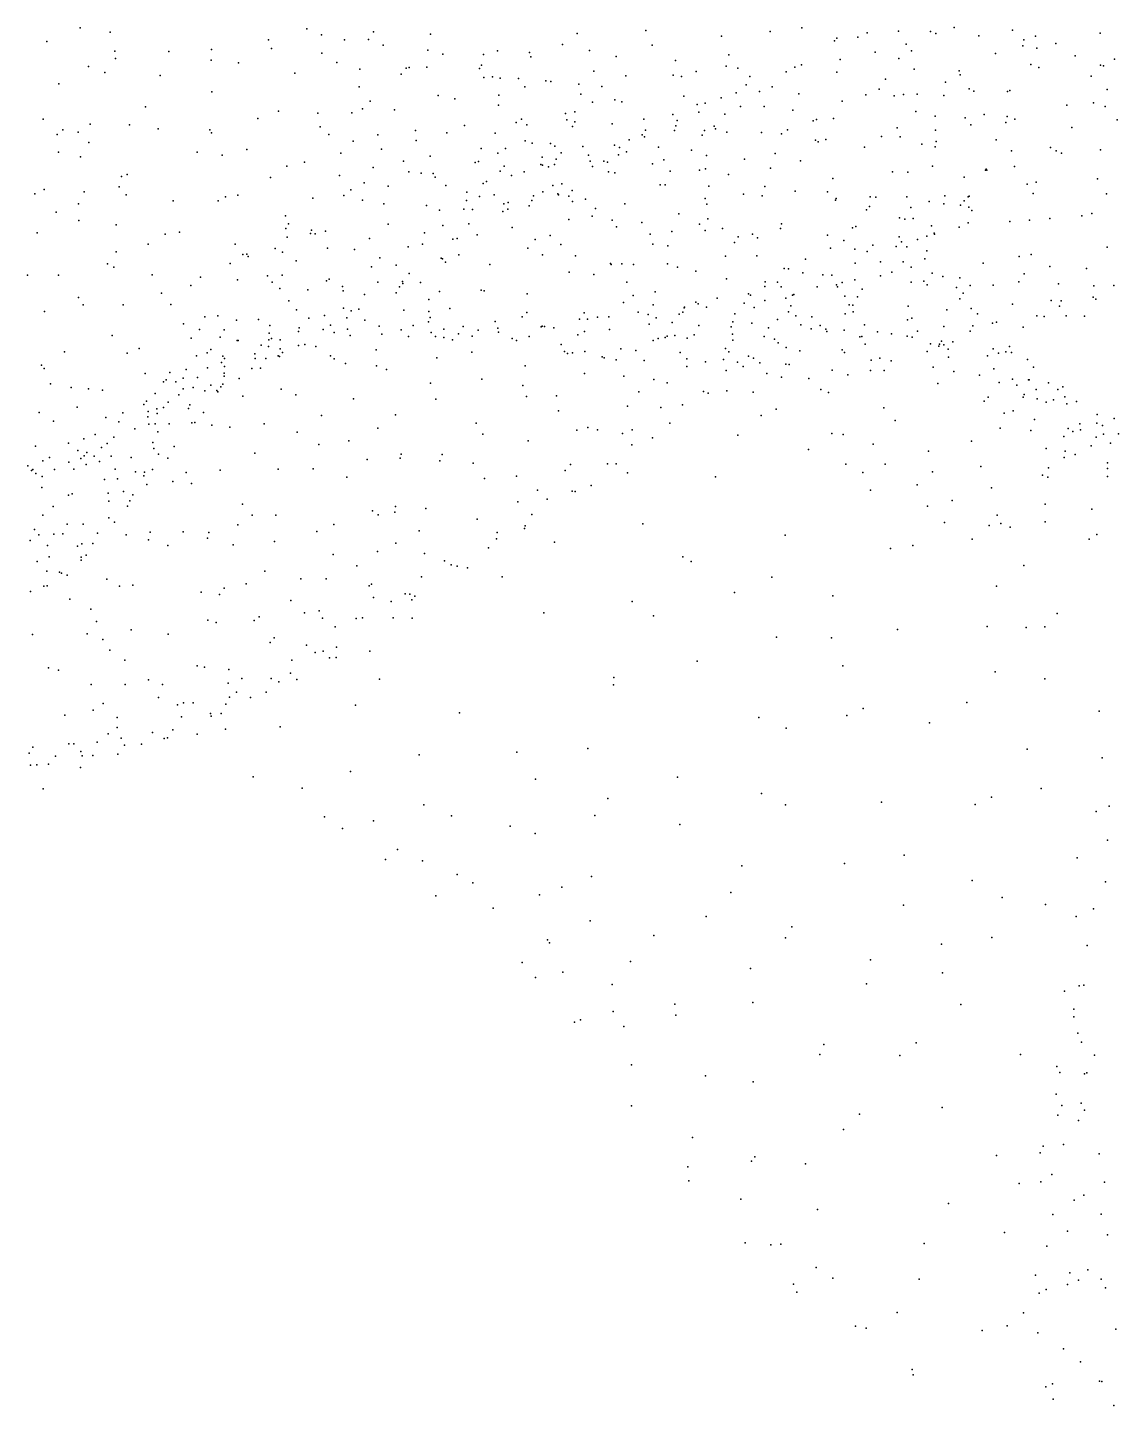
# Model space of a CAD drawing. Header units: metres. Extents: x -24.3 to 24.3, y -27.7 to 27.7.
# Drawn here: x 7.67 to 13.12, y -20.72 to -13.84 of the extents above; entities that cross this region are included whole.
import ezdxf

# ---------------------------------------------------------------- set-up
doc = ezdxf.new("R2010")
doc.units = ezdxf.units.M

msp = doc.modelspace()

# ---------------------------------------------------------------- linework, layer by layer
for p in [(7.9285, -13.8364, -0.6627), (9.0608, -13.8419, -7.0043), (11.5359, -13.8367, 3.6273), (12.2978, -13.8358, -13.3666), (7.7621, -13.9049, -0.8065), (8.0778, -13.8591, -2.1074), (8.8698, -13.8979, 16.1644), (9.1349, -13.8728, -7.3574), (9.2503, -13.8971, -5.8301), (9.3697, -13.8963, -7.9992), (9.3953, -13.8568, 15.9103), (9.6795, -13.8688, -8.674), (10.4126, -13.8659, -18.6238), (10.7558, -13.8497, -1.1491), (11.134, -13.8783, 14.1069), (11.3767, -13.856, 13.6573), (11.6997, -13.9019, -14.4716), (11.7115, -13.8887, -18.7876), (11.8156, -13.884, 12.8742), (11.8615, -13.8622, 3.8954), (12.0192, -13.8546, 12.6587), (12.1795, -13.8549, 12.3455), (12.2049, -13.8659, -12.9936), (12.4208, -13.8767, 12.1559), (12.5883, -13.8484, -0.8746), (12.6463, -13.8979, 11.9361), (12.704, -13.8781, 5.9088), (13.0278, -13.8637, 11.725), (8.1012, -13.954, -3.2903), (8.3712, -13.9562, 16.4041), (8.5852, -13.9454, 0.4921), (8.8854, -13.94, -0.9765), (9.1364, -13.9637, -6.4303), (9.4426, -13.9237, 1.6851), (9.6666, -13.9483, -4.637), (9.7417, -13.9685, 15.6155), (9.9438, -13.9704, -16.2751), (10.0142, -13.9519, -17.9469), (10.1747, -13.9601, 15.238), (10.1806, -13.9826, -18.2701), (10.3399, -13.9206, -15.2532), (10.4747, -13.9511, 14.9613), (10.6073, -13.9802, 14.7666), (10.7871, -13.9242, 3.0253), (11.1709, -13.9729, 13.8069), (11.9018, -13.9583, 12.3247), (12.0568, -13.9195, -1.3397), (12.0835, -13.9522, 4.1443), (12.504, -13.9652, 4.8321), (12.6397, -13.9279, 5.3233), (12.7097, -13.9383, 6.1414), (12.8051, -13.9158, 11.7751), (12.9022, -13.9773, -18.4422), (7.9706, -14.0298, 16.578), (8.1051, -13.9899, -0.2247), (8.5839, -13.9981, -1.0743), (8.7205, -14.0117, 0.7949), (9.211, -14.0099, 1.3703), (9.3269, -14.0435, -0.6863), (9.5575, -14.0383, 15.7218), (9.5724, -14.0349, 1.8592), (9.6615, -14.033, -0.746), (9.9247, -14.0409, -8.8033), (9.9343, -14.023, -17.2263), (10.904, -14.0006, 14.252), (11.1567, -14.0291, 3.296), (11.2153, -14.0384, 13.5537), (11.5003, -14.0338, -11.4846), (11.5344, -14.0226, 12.6936), (11.7268, -13.9958, 12.4602), (12.0211, -13.9897, 12.0801), (12.0977, -14.0442, -12.7544), (12.6797, -14.0205, 5.6742), (12.7202, -14.0355, 6.3932), (13.0283, -14.0236, 2.7733), (13.043, -14.0276, 6.9091), (13.0981, -13.9942, -0.7278), (7.8209, -14.1175, -0.457), (8.0516, -14.0599, -1.7924), (8.3286, -14.0749, -3.6324), (9.0012, -14.0641, 16.0191), (9.5323, -14.0687, -5.604), (9.9456, -14.085, -4.5517), (9.9899, -14.0813, -0.7508), (10.0274, -14.0896, -17.5765), (10.1186, -14.0908, -4.9488), (10.2562, -14.1016, -4.6239), (10.2806, -14.1055, 2.5004), (10.4209, -14.1196, 14.83), (10.4963, -14.0536, 2.7222), (10.656, -14.0763, 2.8839), (10.8925, -14.0742, -10.3651), (10.9345, -14.0811, -18.677), (11.0082, -14.0559, -10.6501), (11.2762, -14.0808, 13.3219), (11.4579, -14.0572, 3.5268), (11.7108, -14.0589, 12.1652), (11.9532, -14.0932, 11.8764), (12.2533, -14.1086, -18.5698), (12.3215, -14.0529, 11.8257), (12.3279, -14.0724, 4.4774), (12.9815, -14.0787, 3.072), (8.5861, -14.1567, 16.1787), (9.3228, -14.132, -6.1566), (9.7182, -14.1749, -4.2828), (10.0211, -14.1744, -16.8363), (10.1505, -14.1316, -9.0138), (10.4316, -14.1696, -4.9539), (10.5355, -14.1302, 14.6063), (10.9464, -14.1784, -14.856), (11.1328, -14.1864, -1.2381), (11.2069, -14.1619, 12.6159), (11.2581, -14.1222, -18.6935), (11.3233, -14.1561, 12.3765), (11.3881, -14.1315, -11.1822), (11.5215, -14.1678, 11.9612), (11.8557, -14.172, -12.0663), (11.9215, -14.1434, 3.9914), (11.9975, -14.1769, 11.674), (12.0446, -14.1712, -12.458), (12.1129, -14.1681, 4.2388), (12.2456, -14.1751, -13.3477), (12.3727, -14.1419, 11.6088), (12.3959, -14.153, -1.438), (12.5635, -14.156, 11.4708), (12.5753, -14.151, -18.474), (13.0626, -14.1452, 3.8091), (8.2544, -14.2315, 16.3056), (8.9193, -14.2539, 15.945), (9.3393, -14.2417, -7.2025), (9.378, -14.2037, -7.5474), (9.4998, -14.2471, 1.7866), (9.8013, -14.192, 15.4306), (10.0202, -14.2233, -5.3619), (10.4017, -14.2563, 2.6015), (10.4897, -14.2095, -18.329), (10.601, -14.197, 14.3783), (10.6367, -14.2072, -4.5936), (11.0132, -14.221, 13.535), (11.0523, -14.2146, 13.1008), (11.2295, -14.2312, -14.7209), (11.3475, -14.2307, 3.422), (11.49, -14.2494, 11.6451), (11.7381, -14.2031, 11.7004), (12.106, -14.255, 11.4066), (12.8603, -14.2244, 11.2844), (12.9942, -14.2124, 7.0536), (13.0524, -14.2304, -1.0818), (7.744, -14.2941, -0.3407), (7.9788, -14.3195, -3.0633), (8.1742, -14.3228, 0.2908), (8.8172, -14.291, 1.0101), (9.1162, -14.2635, 1.3356), (9.2867, -14.2627, -6.6521), (9.8498, -14.3262, -0.4731), (10.1076, -14.3111, 14.9926), (10.1336, -14.2944, -17.2891), (10.1603, -14.3225, -16.0348), (10.3543, -14.2654, -5.2904), (10.3611, -14.2973, -18.0226), (10.4011, -14.3066, -9.1061), (10.5879, -14.3164, 14.1801), (10.7462, -14.2942, 13.9197), (10.8909, -14.271, -4.7522), (10.9061, -14.3264, 11.9238), (10.9124, -14.3006, 3.0561), (11.0207, -14.2584, 12.2115), (11.1504, -14.2686, 12.0197), (11.5916, -14.3028, 11.4425), (11.6089, -14.2949, 3.6773), (11.6935, -14.291, -11.6146), (12.2025, -14.2793, -13.6603), (12.3524, -14.2872, 4.682), (12.3812, -14.3222, 11.2699), (12.4469, -14.2706, 4.8879), (12.5551, -14.31, 5.7541), (12.5628, -14.2805, 5.4879), (12.6003, -14.2943, 6.1588), (13.1122, -14.2971, 11.1063), (7.8131, -14.3712, -2.236), (7.8416, -14.3472, -2.6423), (7.9178, -14.3582, -1.6257), (8.3178, -14.3417, 0.4907), (8.5766, -14.3467, 0.7756), (8.5853, -14.3618, 16.0527), (9.1273, -14.3328, 15.7875), (9.1718, -14.3697, -3.9944), (9.4161, -14.3715, 15.5888), (9.6049, -14.3506, -7.7328), (9.7609, -14.3618, -5.8319), (10.002, -14.364, -8.3629), (10.3889, -14.3308, -0.7119), (10.7368, -14.3718, 11.7705), (10.7492, -14.3819, 13.1188), (10.7538, -14.3486, 12.8544), (10.9, -14.35, -9.9259), (11.0372, -14.374, 11.4439), (11.0499, -14.3502, -10.2114), (11.0972, -14.3295, 11.6616), (11.1043, -14.3417, -4.489), (11.161, -14.3592, -4.9301), (11.334, -14.36, -10.7718), (11.4345, -14.3668, 11.2995), (11.4643, -14.3466, -1.4538), (11.655, -14.3954, 11.219), (11.9334, -14.3811, 11.2184), (12.0123, -14.3377, -14.2592), (12.0265, -14.3824, 4.1988), (12.2038, -14.348, -1.6714), (12.8852, -14.3349, -18.2845), (7.8198, -14.4588, 16.3637), (7.9712, -14.41, -1.2546), (8.5137, -14.4594, -0.5131), (8.7613, -14.4461, 15.9089), (9.2319, -14.4633, 1.5328), (9.2927, -14.403, -0.3049), (9.4352, -14.4438, 1.7173), (9.6086, -14.4011, -6.1188), (9.9327, -14.4404, 2.1673), (10.0155, -14.4643, 11.6148), (10.0542, -14.4411, 11.9407), (10.1529, -14.4029, -16.6746), (10.1879, -14.4131, 14.6841), (10.2798, -14.4157, 12.0772), (10.3009, -14.4284, -17.6094), (10.3321, -14.4623, 12.3125), (10.4411, -14.4301, 11.6063), (10.5986, -14.424, 12.4417), (10.6245, -14.4351, -5.441), (10.6598, -14.4563, -4.0094), (10.6732, -14.3968, -0.8507), (10.8186, -14.4333, 11.4333), (10.985, -14.4485, -1.052), (11.6035, -14.3995, -11.2442), (11.6172, -14.4071, -18.512), (11.849, -14.4334, 4.001), (12.1349, -14.4188, -13.9896), (12.2028, -14.4318, 4.5072), (12.2069, -14.4062, -18.4323), (12.5069, -14.397, 5.2643), (12.5837, -14.4522, 6.6224), (12.7794, -14.4354, -1.4925), (12.8073, -14.4523, 10.9659), (12.8339, -14.4634, 7.1055), (13.0283, -14.4475, 10.9123), (7.93, -14.4824, 0.1403), (8.6375, -14.4743, -3.7315), (8.9621, -14.5285, 15.7527), (9.0504, -14.508, 1.373), (9.544, -14.5029, -6.4891), (9.6783, -14.4779, 11.6916), (9.9023, -14.5112, 11.4309), (9.9201, -14.5052, 14.9767), (10.0481, -14.5282, -3.9234), (10.2309, -14.5197, -0.5036), (10.2385, -14.4834, 2.4461), (10.2389, -14.523, -16.3642), (10.27, -14.5322, 11.1915), (10.2998, -14.521, 14.2673), (10.3075, -14.4932, -8.6249), (10.4693, -14.473, 11.3832), (10.477, -14.5031, 13.9789), (10.4901, -14.53, 13.6959), (10.5452, -14.5036, -15.3485), (10.5648, -14.508, 2.7436), (10.6192, -14.4723, 13.35), (10.7892, -14.5163, -15.1023), (10.8464, -14.4974, -9.5755), (11.0595, -14.4757, -4.0505), (11.2489, -14.4933, 3.3633), (11.403, -14.4661, -4.4184), (11.5291, -14.5014, -4.8137), (12.1893, -14.5284, -13.2065), (12.5991, -14.5312, 6.8449), (8.1348, -14.5807, 16.146), (8.1625, -14.5696, 0.4553), (8.8801, -14.5858, 1.2368), (9.2253, -14.575, 11.458), (9.3932, -14.5349, 11.6153), (9.5704, -14.5577, 11.8633), (9.6323, -14.5634, -6.9133), (9.6929, -14.5656, 1.9584), (9.7029, -14.583, 11.2135), (10.0283, -14.5535, 12.3117), (10.0845, -14.576, 14.5551), (10.1481, -14.5568, -5.8228), (10.569, -14.5575, 11.0338), (10.6006, -14.5628, -17.9277), (10.8774, -14.5539, -18.2253), (11.0249, -14.5486, -5.4681), (11.0543, -14.5426, 3.193), (11.1691, -14.5699, 11.0006), (11.3792, -14.5393, -5.2774), (11.6909, -14.5896, 10.9308), (11.6912, -14.5908, -14.5106), (11.9885, -14.5569, 10.9556), (12.0661, -14.5581, -12.5018), (12.3479, -14.5844, 4.8985), (12.4531, -14.5486, 10.9175), (12.4575, -14.5436, 6.0352), (12.4606, -14.5479, 6.2825), (13.0136, -14.5918, 7.3821), (7.7012, -14.6672, 16.2542), (7.7484, -14.6456, -1.5834), (7.9476, -14.6574, -0.9017), (8.1224, -14.6326, -0.6364), (9.2819, -14.6469, -3.8191), (9.348, -14.6121, 11.2377), (9.4684, -14.6283, 15.3328), (9.7566, -14.6255, -7.2896), (9.8615, -14.6583, -0.2592), (9.9422, -14.6149, -6.0739), (9.9588, -14.6054, 11.0313), (10.2415, -14.6571, 13.1062), (10.2911, -14.6247, -8.3257), (10.3157, -14.6677, -16.7104), (10.336, -14.6165, -17.0389), (10.3882, -14.6511, 2.5949), (10.8269, -14.6223, -9.223), (10.8521, -14.622, -3.8201), (11.0706, -14.6283, -14.9359), (11.2447, -14.669, -3.8526), (11.3516, -14.6307, 10.897), (11.5032, -14.6531, 3.6766), (11.6645, -14.6571, -4.2976), (12.6626, -14.6179, 10.7549), (12.6914, -14.6659, 7.147), (12.7065, -14.6092, -18.2105), (13.0583, -14.6663, -1.5097), (7.9203, -14.717, -2.9872), (8.1575, -14.6719, -3.2879), (8.3927, -14.7028, 0.7861), (8.6176, -14.7013, -0.1565), (8.654, -14.6822, 1.0521), (8.7167, -14.6737, 15.7919), (9.0917, -14.689, 15.5661), (9.2464, -14.6758, 11.0341), (9.3394, -14.6985, 11.9646), (9.4469, -14.7175, 1.755), (9.659, -14.7259, 12.3492), (9.8596, -14.7009, 10.8164), (9.9242, -14.6811, 12.5088), (9.9978, -14.6719, -7.7718), (10.0458, -14.7173, 12.8162), (10.067, -14.71, 2.3086), (10.1731, -14.7277, 13.452), (10.1853, -14.7007, 13.8407), (10.194, -14.6771, 14.1508), (10.3188, -14.6723, -3.7833), (10.3707, -14.6784, 10.793), (10.3893, -14.7057, -16.004), (10.4538, -14.6945, -5.9095), (10.5048, -14.7403, -17.3191), (10.6514, -14.7176, -0.6667), (11.0533, -14.6904, 10.832), (11.0615, -14.7193, -5.7146), (11.3374, -14.6769, -10.2724), (11.7037, -14.6983, 3.9305), (11.708, -14.6899, -5.0259), (11.8741, -14.7307, -11.4614), (11.8768, -14.6823, 4.1412), (11.9058, -14.6835, 10.7761), (12.0614, -14.6821, 4.4572), (12.0799, -14.7359, -1.8298), (12.1723, -14.705, -18.2845), (12.245, -14.7165, 6.4702), (12.2506, -14.6775, 10.7579), (12.3297, -14.7239, 5.985), (12.3478, -14.7017, 5.1921), (12.3669, -14.6822, 5.4146), (12.3708, -14.7333, 6.8522), (12.3715, -14.6785, 5.7024), (7.8082, -14.7585, -2.7085), (7.9223, -14.8009, 0.3263), (8.9545, -14.7765, 11.4352), (9.7244, -14.7485, 14.886), (9.8465, -14.7435, 14.6679), (9.8899, -14.7451, -6.5591), (10.0411, -14.756, 13.0846), (10.0662, -14.7434, 10.692), (10.3717, -14.7959, -8.0437), (10.4872, -14.7791, 10.6177), (10.5877, -14.7993, -3.658), (10.9206, -14.7664, -8.8157), (11.0655, -14.7915, -9.172), (11.8584, -14.7473, -4.7301), (12.0242, -14.7874, 10.6141), (12.0509, -14.7943, -11.9819), (12.0922, -14.7908, -12.29), (12.386, -14.7501, -1.8689), (12.5749, -14.8059, 7.3552), (12.6735, -14.7984, 10.4786), (12.7747, -14.7906, 7.5446), (12.9362, -14.7767, 10.4279), (12.9861, -14.766, 7.6825), (7.7141, -14.8628, -2.404), (8.1078, -14.8213, 0.5475), (8.3527, -14.8692, -0.1842), (8.4241, -14.8585, 15.8227), (8.9558, -14.8395, 11.1608), (8.9699, -14.8165, 11.7494), (9.0791, -14.8646, -3.6665), (9.0846, -14.8492, 15.3903), (9.1037, -14.8668, 0.0414), (9.154, -14.8541, 12.1465), (9.4673, -14.818, 10.6121), (9.6495, -14.8623, 1.9469), (9.7407, -14.825, 10.557), (9.871, -14.8172, 14.4337), (9.9135, -14.8723, 13.4172), (10.0879, -14.835, -7.3958), (10.2781, -14.8755, -7.6418), (10.6085, -14.8313, 2.8119), (10.7365, -14.8099, 10.6094), (10.778, -14.8684, -15.2976), (10.8858, -14.8547, -17.785), (11.0246, -14.8179, 3.1978), (11.0524, -14.8502, 10.5912), (11.139, -14.8405, -0.9655), (11.2897, -14.8692, -18.0466), (11.4296, -14.8409, -5.7056), (11.4342, -14.8174, 10.6161), (11.6635, -14.8734, -18.1466), (11.7889, -14.8376, -1.5841), (11.8051, -14.8299, 10.5687), (12.1842, -14.8272, -13.8803), (12.1975, -14.863, 5.6923), (12.199, -14.8693, -13.044), (12.3217, -14.8333, 7.135), (12.3664, -14.8116, 10.5432), (8.2682, -14.9184, 0.7785), (8.7037, -14.919, 15.6279), (8.9036, -14.9407, 10.8341), (8.9629, -14.883, 1.3981), (9.164, -14.9388, 1.5816), (9.3, -14.9451, 15.0729), (9.3747, -14.8897, 12.4513), (9.5679, -14.9316, 10.3446), (9.6395, -14.9183, 12.8177), (9.7906, -14.8941, 13.19), (9.8123, -14.891, 2.0922), (10.1659, -14.9386, -6.7642), (10.2035, -14.8953, 10.3663), (10.3304, -14.921, -0.335), (10.7912, -14.9193, -8.2458), (10.8667, -14.9264, -6.0752), (11.1994, -14.91, -14.948), (11.217, -14.8812, 3.461), (11.3134, -14.8869, -9.4707), (11.6786, -14.9382, 10.4195), (11.746, -14.9001, -10.792), (11.8014, -14.9435, 6.5127), (11.89, -14.9235, -5.3709), (12.0073, -14.9296, 4.7343), (12.0222, -14.8825, 6.7442), (12.0345, -14.9063, -5.0731), (12.061, -14.9328, 5.9116), (12.1132, -14.895, 4.9695), (12.1599, -14.8788, -12.6927), (13.0628, -14.9339, 7.9865), (8.1084, -14.957, -3.1538), (8.6788, -15.0151, 0.0026), (8.7417, -14.971, 11.1699), (8.7612, -14.9689, 1.2432), (8.7687, -14.9798, -3.5164), (8.9395, -14.958, 12.0764), (9.0087, -15.0017, 15.2358), (9.4255, -14.9873, 14.8757), (9.7331, -14.9887, 10.1934), (9.7396, -14.9917, 13.7747), (9.7543, -15.009, -0.0515), (9.8207, -14.9721, -3.615), (10.2397, -14.9721, -7.178), (10.4038, -14.9773, 2.6353), (10.579, -15.0152, -16.7099), (11.1544, -14.9788, -8.5738), (11.3103, -14.9771, 3.6681), (11.554, -14.9928, -10.0119), (11.8018, -15.0141, 6.1573), (11.8624, -14.9548, -3.9557), (11.929, -15.0066, 10.2993), (12.0422, -15.0066, 5.1447), (12.1508, -14.9923, 10.303), (12.1598, -14.9518, 7.2397), (12.442, -15.0128, 10.2176), (12.6219, -14.9802, 7.692), (12.6827, -14.9695, 10.2027), (7.6653, -15.0729, -0.9534), (7.8192, -15.0738, -0.6982), (8.0656, -15.0162, -0.3285), (8.0961, -15.0342, 15.7686), (8.2889, -15.0724, 15.6681), (8.5303, -15.0833, 1.0698), (8.8654, -15.0762, 12.2623), (8.9385, -15.0743, 10.494), (9.3854, -15.0326, 12.7993), (9.5074, -15.0234, 13.1109), (9.5727, -15.0652, 13.407), (9.976, -15.0206, 10.1092), (10.3723, -15.0579, 10.1161), (10.4961, -15.0697, -7.3033), (10.5825, -15.0205, -15.9991), (10.6352, -15.017, -7.7151), (10.6938, -15.0198, -6.3603), (10.8642, -15.0169, -17.4591), (10.9145, -15.0342, 10.2545), (11.0051, -15.0529, 3.2908), (11.4474, -15.0407, -9.0622), (11.4691, -15.0419, -1.1487), (11.5402, -15.0624, -9.5833), (11.6399, -15.0727, 6.7532), (11.6855, -15.0729, 4.2601), (11.9282, -15.0774, -10.9701), (11.986, -15.0591, -1.7208), (12.0823, -15.0329, -4.247), (12.188, -15.0631, -12.1226), (12.2405, -15.0811, -4.6868), (12.6474, -15.0669, -17.9413), (12.7755, -15.0301, 7.8895), (12.9581, -15.0402, -17.8556), (8.4812, -15.125, 15.4876), (8.7143, -15.0971, 10.8417), (8.8888, -15.1081, 1.3873), (8.9263, -15.1404, 12.5447), (9.0657, -15.1464, 14.9512), (9.1603, -15.1019, 10.0026), (9.1737, -15.0939, 12.7322), (9.239, -15.1295, 1.6832), (9.2432, -15.1521, 14.7397), (9.4164, -15.1094, 0.0758), (9.5252, -15.1311, 1.909), (9.539, -15.1061, 14.2289), (9.5409, -15.1148, 13.8545), (9.6287, -15.11, 9.9267), (9.9324, -15.1492, 2.2339), (9.947, -15.1521, 9.8769), (10.6616, -15.1082, -6.6963), (11.1587, -15.0919, -6.2758), (11.3501, -15.1296, 3.8374), (11.3522, -15.1066, -8.3497), (11.4148, -15.1093, 10.1791), (11.4331, -15.1315, 6.5461), (11.6127, -15.1314, -3.4114), (11.7092, -15.1218, 10.143), (11.7143, -15.1315, -6.0784), (11.7366, -15.1099, -17.9435), (11.8005, -15.0973, 5.7992), (11.837, -15.1444, 7.2858), (12.082, -15.1089, -14.34), (12.1463, -15.1042, 7.4806), (12.1627, -15.1224, 10.1109), (12.309, -15.136, -13.8029), (12.3255, -15.0876, -13.3746), (12.3771, -15.1259, -1.9754), (12.4923, -15.1244, 7.7929), (12.6208, -15.1065, 9.9764), (12.819, -15.1174, 9.8443), (12.9956, -15.1266, 8.2846), (13.0959, -15.1247, 9.5509), (7.9197, -15.1851, 15.6805), (7.9431, -15.2225, 0.6063), (8.1424, -15.2222, 15.5387), (8.3342, -15.164, 0.9185), (8.3815, -15.2196, -0.0532), (8.9714, -15.2019, -3.4477), (9.3502, -15.1702, 13.3353), (9.5078, -15.1626, -3.5015), (9.6712, -15.1959, 9.6674), (9.7247, -15.1556, 2.0717), (10.1629, -15.1677, -0.144), (10.6437, -15.2108, -3.3739), (10.6922, -15.176, 9.9699), (10.7924, -15.2214, -16.7562), (10.8033, -15.1567, 3.1089), (11.0059, -15.2085, -7.3354), (11.0181, -15.2176, 7.0824), (11.1132, -15.1885, -0.75), (11.2471, -15.2143, 6.6717), (11.2684, -15.167, -17.6662), (11.2787, -15.1736, -7.8967), (11.3509, -15.2001, -15.0036), (11.455, -15.1894, 4.0286), (11.4899, -15.1743, 6.1828), (11.4961, -15.1707, 6.9591), (11.7515, -15.179, 5.5131), (11.773, -15.2212, -9.0807), (11.8145, -15.1822, -10.1923), (12.3262, -15.1914, -12.7327), (12.3428, -15.1628, -4.9553), (12.588, -15.2186, 8.1146), (12.7816, -15.2004, 8.2292), (12.8325, -15.2015, -1.9134), (12.9927, -15.1836, 8.5331), (13.0052, -15.1935, 9.3548), (7.7503, -15.2557, -2.5298), (8.5507, -15.2814, 11.9996), (8.6158, -15.2777, 11.0693), (9.0097, -15.2469, 9.9371), (9.0713, -15.2888, 9.694), (9.1493, -15.2758, 13.3042), (9.2445, -15.238, 14.5104), (9.2616, -15.2876, 14.2382), (9.2831, -15.2526, 13.6777), (9.3219, -15.2444, 7.3319), (9.5459, -15.2488, 7.507), (9.6707, -15.2557, 9.4171), (9.6785, -15.2857, 7.7312), (9.7765, -15.2397, 7.198), (10.1382, -15.2826, -3.4026), (10.161, -15.2605, 9.6024), (10.4471, -15.2621, 9.7349), (10.5143, -15.2842, -0.2876), (10.5711, -15.2816, 7.2043), (10.7175, -15.2583, 6.96), (10.7676, -15.2695, -16.3809), (10.8079, -15.2866, 7.2661), (10.9229, -15.2679, -15.5763), (10.9406, -15.2579, 9.8733), (10.9478, -15.2372, 6.8677), (10.9485, -15.2333, -6.975), (11.059, -15.2336, -15.313), (11.2003, -15.2677, 9.9031), (11.2973, -15.2351, -7.5804), (11.4695, -15.2569, 5.6276), (11.4805, -15.2267, 7.3349), (11.5052, -15.2762, 4.3984), (11.5856, -15.2817, 4.7107), (11.7519, -15.2676, 7.5918), (11.7904, -15.2234, -1.369), (11.7919, -15.2577, -9.7308), (12.0667, -15.2284, 7.7257), (12.0854, -15.288, -3.5998), (12.2602, -15.2463, -11.6715), (12.3819, -15.2405, -5.4876), (12.4139, -15.2664, 9.7346), (12.7108, -15.2775, -17.7306), (12.7479, -15.2808, 8.6012), (12.8237, -15.2289, 9.4978), (12.8579, -15.2767, 8.7923), (12.949, -15.2792, 8.9912), (8.4447, -15.3169, 15.2179), (8.5256, -15.3459, 1.1283), (8.6482, -15.3462, 10.4953), (8.7102, -15.2992, 1.2776), (8.819, -15.2957, 14.9248), (8.8766, -15.3253, 12.9597), (9.02, -15.3546, 7.9892), (9.023, -15.3375, 7.7548), (9.1432, -15.3448, 7.1137), (9.179, -15.324, 13.8916), (9.2651, -15.3439, 9.2553), (9.352, -15.2982, 8.1297), (9.4224, -15.3291, 8.4599), (9.5325, -15.3465, 9.1199), (9.5931, -15.3254, 6.9572), (9.6697, -15.3061, 8.0447), (9.6827, -15.3594, 8.7845), (9.7462, -15.3429, 8.3979), (9.8436, -15.3303, 9.1605), (9.9186, -15.3493, 8.0875), (10.0023, -15.3059, 7.006), (10.0159, -15.3393, 7.7558), (10.0189, -15.3579, 6.7325), (10.2335, -15.3327, 7.6316), (10.2382, -15.3289, 2.558), (10.2493, -15.3301, 6.731), (10.2965, -15.3361, 9.3569), (10.4251, -15.2928, 2.7486), (10.4492, -15.3559, 6.4565), (10.4646, -15.2928, 6.9019), (10.5748, -15.3452, 7.5683), (10.773, -15.3182, 9.6623), (10.8881, -15.3098, 6.429), (11.0212, -15.325, 7.4686), (11.1818, -15.3315, 3.735), (11.1911, -15.3073, 5.9654), (11.2852, -15.3128, -7.0118), (11.3694, -15.3363, 7.6371), (11.4138, -15.2952, -0.9492), (11.5309, -15.3211, -6.7221), (11.5826, -15.3413, 7.7346), (11.6278, -15.3254, 5.1529), (11.655, -15.3439, 9.8113), (11.6615, -15.356, -17.6041), (11.7471, -15.3488, -3.2454), (11.8496, -15.3225, -14.6613), (11.9148, -15.3569, 7.9941), (12.064, -15.2973, -17.7798), (12.1142, -15.3529, 9.6458), (12.245, -15.33, -5.9587), (12.3776, -15.3543, -12.0545), (12.3904, -15.3267, 8.2845), (12.4885, -15.3136, -5.2113), (12.5081, -15.309, 9.5143), (12.6414, -15.3341, 9.3164), (8.0888, -15.3746, 0.7641), (8.4824, -15.3882, 11.7364), (8.6274, -15.3828, 0.1075), (8.7135, -15.4005, 7.721), (8.7182, -15.3997, 12.6942), (8.8334, -15.4236, 14.6501), (8.872, -15.3969, 8.145), (8.8723, -15.3635, 7.392), (8.8851, -15.3901, 9.821), (8.9282, -15.397, 13.2854), (9.02, -15.4248, 14.0669), (9.0507, -15.4209, 14.3151), (9.1987, -15.3605, 8.6064), (9.2782, -15.3744, 6.8759), (9.4368, -15.3692, 8.8808), (9.569, -15.3809, 1.9993), (9.704, -15.38, 0.0587), (9.747, -15.3852, -3.3632), (9.7888, -15.3962, 6.5748), (9.8198, -15.3664, 6.8373), (9.8874, -15.378, 8.5754), (10.0875, -15.3908, 9.0475), (10.1091, -15.3995, 8.3681), (10.173, -15.3797, 6.4874), (10.3325, -15.4204, 8.1481), (10.4157, -15.3714, 7.7816), (10.7927, -15.4002, 7.7977), (10.8173, -15.3894, -0.4458), (10.8526, -15.3856, 3.3007), (10.8619, -15.3782, -16.1115), (10.9009, -15.3759, 6.1819), (10.9621, -15.388, 5.9104), (10.9976, -15.3726, 3.4995), (11.1896, -15.3678, 9.6609), (11.1914, -15.3983, -17.1513), (11.3474, -15.3802, 5.4683), (11.3985, -15.3931, -17.3828), (11.4168, -15.4119, 9.6201), (11.8254, -15.3812, -6.6721), (11.8351, -15.3803, 9.6506), (11.8516, -15.4192, -7.3052), (11.9838, -15.3664, -9.3488), (12.0622, -15.3792, -6.3634), (12.0873, -15.3831, -10.372), (12.1783, -15.4165, 8.387), (12.2203, -15.4284, -7.8669), (12.2238, -15.4188, -8.7289), (12.2331, -15.403, -8.2073), (12.2457, -15.4216, -14.3553), (12.2907, -15.4071, 9.3869), (7.8493, -15.4569, 15.3366), (8.1634, -15.4629, 15.1662), (8.2232, -15.4406, -3.0272), (8.509, -15.4769, 11.1379), (8.5637, -15.4622, 10.7577), (8.582, -15.4454, 7.4341), (8.6408, -15.4779, 8.104), (8.6491, -15.4903, 7.1258), (8.8015, -15.4669, -3.2719), (8.8031, -15.4898, 8.6434), (8.8562, -15.4902, 1.4501), (8.869, -15.4299, 8.4075), (8.9176, -15.4763, 8.8703), (8.9242, -15.4798, 9.2863), (8.9287, -15.4422, 6.9861), (8.94, -15.4594, 13.8645), (9.1058, -15.431, 9.0978), (9.1803, -15.4763, 6.623), (9.1976, -15.4911, 1.7314), (9.408, -15.4465, 0.1563), (9.7113, -15.4861, 6.3908), (9.8868, -15.4586, 2.2882), (10.3498, -15.4551, 8.6087), (10.3638, -15.4654, 6.1981), (10.3894, -15.4624, -3.31), (10.4515, -15.4559, 8.3831), (10.538, -15.4812, 8.9788), (10.5475, -15.4875, 3.0128), (10.6074, -15.4973, 8.6169), (10.6315, -15.4421, 8.102), (10.7052, -15.4505, 6.0868), (10.9275, -15.4595, 8.0848), (10.9611, -15.4914, 9.1503), (11.144, -15.4947, 4.024), (11.155, -15.4409, 5.5601), (11.1714, -15.4573, 9.3589), (11.2697, -15.4789, 8.1229), (11.2936, -15.4881, -0.7214), (11.4568, -15.4344, -3.1622), (11.525, -15.4527, 8.0628), (11.7381, -15.4471, 9.44), (11.749, -15.4598, 8.1734), (11.8819, -15.4982, 9.1987), (11.9261, -15.488, -17.5136), (12.163, -15.4554, -7.5267), (12.2666, -15.4432, -17.6031), (12.2691, -15.4842, 8.8471), (12.4645, -15.4769, -6.2247), (12.4923, -15.4411, 9.0016), (12.5192, -15.463, -12.4728), (12.5548, -15.4565, -13.8311), (12.5739, -15.4307, -13.419), (12.5838, -15.4595, -13.0694), (12.663, -15.4947, -4.8203), (7.7351, -15.5232, 0.5468), (7.7475, -15.5401, -0.6241), (8.253, -15.5649, 14.9615), (8.3758, -15.5594, 12.0423), (8.4581, -15.5457, 7.8407), (8.5644, -15.5375, 10.3872), (8.6344, -15.5104, 12.9112), (8.6484, -15.5635, 6.8493), (8.6493, -15.5301, 13.2001), (8.7864, -15.5403, 9.0904), (8.8298, -15.5385, 14.2676), (9.2552, -15.5149, -3.3136), (9.4103, -15.5267, 1.9069), (9.4597, -15.545, 6.4094), (10.1531, -15.5262, -0.0613), (10.4494, -15.5659, 6.0195), (10.7469, -15.4997, 8.3875), (10.9613, -15.5304, 8.4784), (11.0549, -15.5066, -16.49), (11.1581, -15.5508, 5.2123), (11.2147, -15.5089, 4.4306), (11.2422, -15.5294, 8.3963), (11.3251, -15.5119, 4.8968), (11.3606, -15.5647, -15.3366), (11.4561, -15.5189, 8.3026), (11.4729, -15.52, 9.2266), (11.6882, -15.549, 9.0523), (11.8786, -15.5494, -14.8562), (11.947, -15.5495, 8.8969), (11.9818, -15.502, -1.4347), (12.193, -15.533, -3.3132), (12.2954, -15.5558, -10.5662), (12.4949, -15.5416, -8.5991), (12.6933, -15.534, -5.6336), (7.7807, -15.6175, -2.4285), (7.8828, -15.6345, 15.0202), (8.3456, -15.6073, 7.4618), (8.3581, -15.5964, 0.0079), (8.406, -15.6074, 11.4478), (8.4438, -15.5892, 7.0486), (8.4926, -15.6354, 1.1759), (8.5154, -15.5844, 8.3374), (8.5812, -15.6242, 8.8763), (8.6321, -15.6323, 14.2617), (8.6413, -15.6181, 13.6417), (8.6474, -15.5784, 14.4966), (8.7228, -15.5896, 13.9705), (9.6791, -15.6127, 2.1837), (9.9356, -15.5941, 6.1728), (10.1404, -15.6247, -3.251), (10.646, -15.5789, 5.8144), (10.7964, -15.5952, 3.5248), (10.863, -15.6111, 5.5129), (11.4338, -15.583, 8.9893), (11.5703, -15.591, 8.7733), (11.766, -15.5717, 8.6714), (12.2154, -15.615, -1.7318), (12.4246, -15.5735, -9.0807), (12.5222, -15.6107, -11.3503), (12.5887, -15.5943, -11.7576), (12.6105, -15.6229, -6.5485), (12.6693, -15.5963, -12.1367), (12.6725, -15.5969, -17.3907), (12.7694, -15.6111, -5.9175), (12.8397, -15.6318, -13.5539), (7.9697, -15.6423, -0.3001), (8.0395, -15.6481, -2.8073), (8.2606, -15.7032, 8.1094), (8.3024, -15.6659, 7.2298), (8.4215, -15.671, 11.0722), (8.4432, -15.6426, 14.6048), (8.552, -15.6517, 13.404), (8.612, -15.6497, 9.1913), (8.6165, -15.6575, 9.5974), (8.7413, -15.6783, 6.6297), (8.9324, -15.6437, 0.1771), (9.0056, -15.672, 6.4797), (9.2945, -15.692, 6.316), (9.7058, -15.694, 6.1319), (10.1589, -15.6807, 2.7213), (10.3087, -15.677, 2.8841), (10.7203, -15.656, -0.2682), (11.0436, -15.6559, 4.1949), (11.0677, -15.6633, 4.713), (11.1612, -15.6519, -16.0934), (11.2919, -15.6588, -16.6642), (11.6303, -15.6445, -17.1332), (11.6686, -15.6594, -15.1413), (12.4476, -15.7042, -9.8131), (12.4676, -15.6843, -3.4849), (12.6424, -15.6842, -6.996), (12.6472, -15.6706, -4.1481), (12.7078, -15.6449, -14.0962), (12.7115, -15.692, -8.8741), (12.7942, -15.6971, -7.6629), (12.8153, -15.6449, -12.7976), (12.8499, -15.6823, -8.1672), (7.7226, -15.7601, 0.6128), (7.9138, -15.7335, 0.7408), (8.1423, -15.762, 7.3587), (8.2458, -15.72, 0.9948), (8.2682, -15.7554, 8.4959), (8.3111, -15.7425, 11.6748), (8.3132, -15.765, -2.9221), (8.3452, -15.7349, 12.6161), (8.3681, -15.7081, 13.2391), (8.4702, -15.7399, 10.4087), (8.4772, -15.7226, 13.8328), (8.5446, -15.7605, 9.8555), (9.5048, -15.772, 2.1142), (10.3195, -15.7525, 5.7574), (10.6639, -15.7289, 5.4655), (10.8311, -15.7346, 5.1618), (10.939, -15.7213, 4.919), (11.4067, -15.7428, -3.0368), (11.9464, -15.7361, -2.8951), (12.5464, -15.7631, -10.4369), (12.5926, -15.7517, -10.7659), (12.7576, -15.7085, -7.3458), (12.86, -15.7176, -2.0974), (12.909, -15.7058, -5.0015), (13.0116, -15.7701, -7.9044), (7.7945, -15.8042, 14.7694), (8.0564, -15.785, 7.7942), (8.122, -15.8063, 7.129), (8.201, -15.8419, 12.7962), (8.2668, -15.7815, 11.9932), (8.2708, -15.8179, 13.4185), (8.3035, -15.8165, 11.4371), (8.3739, -15.8165, 10.8788), (8.4863, -15.8121, 9.4746), (8.5011, -15.8094, 6.605), (8.5867, -15.8238, 0.0741), (8.6765, -15.8333, 6.4608), (8.8484, -15.8162, 1.5246), (9.1354, -15.7758, -3.1952), (9.4165, -15.839, 6.0923), (9.907, -15.8137, -3.1929), (10.4668, -15.8348, 5.4421), (10.8766, -15.813, 4.5904), (11.3317, -15.7746, -15.7565), (12.0026, -15.8007, -1.1667), (12.5278, -15.8378, -3.0577), (12.6991, -15.7953, -9.4344), (12.8674, -15.8396, -4.4085), (12.9252, -15.8169, -12.002), (13.011, -15.8137, -5.9784), (13.0392, -15.8251, -7.4836), (13.0965, -15.7904, -12.8537), (7.9463, -15.8925, 7.4125), (8.0037, -15.8695, 8.1965), (8.0971, -15.8838, 14.1388), (8.2917, -15.9103, 6.7428), (8.3168, -15.8568, 11.1532), (9.0132, -15.8592, 1.6972), (9.2706, -15.9024, 1.9698), (9.9407, -15.8679, 5.8272), (10.1671, -15.9026, 5.5783), (10.4108, -15.8477, 3.2011), (10.5149, -15.8475, 3.4014), (10.6399, -15.8648, 3.7954), (10.6869, -15.8472, 4.9714), (10.7895, -15.8863, 4.3775), (11.2151, -15.8734, -0.4589), (11.686, -15.8644, -16.7186), (11.7425, -15.8699, -15.3465), (12.3836, -15.9035, -17.017), (12.68, -15.8507, -14.5321), (12.8453, -15.8805, -11.0947), (12.8898, -15.8543, -11.5292), (12.9287, -15.847, -14.2931), (13.0072, -15.8842, -4.7827), (13.0432, -15.8679, -7.035), (13.1184, -15.8672, -8.552), (7.7048, -15.9281, -0.7255), (7.8693, -15.9134, 14.4368), (7.9167, -15.9507, -2.496), (7.9483, -15.9775, -0.3745), (7.9616, -15.9609, 0.8436), (7.999, -15.979, 12.6554), (8.0351, -15.9359, 13.0334), (8.064, -15.9159, 13.9003), (8.0839, -15.9783, 12.3963), (8.297, -15.9401, 1.101), (8.3191, -15.9686, 9.2585), (8.3985, -15.9297, 9.7533), (8.801, -15.9627, -3.0429), (9.122, -15.9194, 6.1467), (9.5332, -15.9683, 2.2612), (9.7381, -15.9698, 5.7942), (10.6865, -15.9218, 4.7533), (11.5685, -15.9453, -0.6126), (11.8925, -15.9182, -0.9171), (12.1684, -15.9532, -2.747), (12.7571, -15.9405, -16.9601), (12.852, -15.9531, -10.5712), (12.9025, -15.9705, -9.927), (12.9817, -15.9265, -9.3185), (13.078, -15.914, -6.7354), (7.6666, -16.0266, 14.2787), (7.6911, -16.0446, 8.0559), (7.7413, -16.0022, 7.8069), (7.7749, -15.9849, 0.718), (7.8005, -16.0454, 13.2689), (7.8708, -16.0089, 13.8616), (7.8973, -16.0429, 8.4991), (7.9312, -15.9902, 13.6191), (7.9585, -16.02, 7.064), (8.0245, -16.0059, 8.6867), (8.1027, -16.0429, 12.1193), (8.184, -15.9844, 11.6227), (8.2893, -16.0458, 10.5087), (8.3666, -15.9877, 10.1009), (8.6289, -16.0483, 1.4112), (8.9177, -16.044, 0.1216), (9.0922, -16.0419, 1.8738), (9.363, -15.9949, 0.1421), (9.5277, -15.9892, 5.8817), (9.7266, -16.001, 0.0808), (9.8923, -16.0135, 5.6175), (10.379, -16.0204, 3.4628), (10.5645, -16.0167, 3.9723), (10.6079, -16.0174, 4.3445), (11.7555, -16.0189, -16.2663), (11.9526, -16.0177, -16.5939), (12.4301, -16.0299, -2.1627), (12.7691, -16.0365, -3.1441), (12.8467, -15.9859, -3.8991), (13.063, -16.012, -16.8473), (13.0636, -16.0401, -4.5223), (7.6849, -16.0507, -2.0093), (7.7061, -16.065, 14.0605), (7.738, -16.0793, 13.6757), (8.0491, -16.0957, 8.9979), (8.1156, -16.0925, 11.8008), (8.2041, -16.0572, 11.1069), (8.2463, -16.0767, 9.4732), (8.2492, -16.0585, 10.7573), (8.3912, -16.1052, 1.2272), (8.4579, -16.0597, -2.8654), (8.4853, -16.1145, 6.3147), (9.2608, -16.083, 5.9356), (9.9497, -16.0902, 2.8557), (10.1099, -16.0791, 3.0731), (10.3525, -16.0497, 5.0281), (10.6638, -16.0612, -0.1355), (11.1037, -16.0815, -0.258), (11.8409, -16.0594, -15.7943), (12.1893, -16.0571, -15.2924), (12.739, -16.0737, -2.5064), (12.7649, -16.0841, -14.8832), (13.063, -16.0808, -2.255), (7.7365, -16.1354, 12.9345), (7.8692, -16.1741, 8.8068), (7.8884, -16.166, 12.3625), (8.0684, -16.1641, 6.7145), (8.1449, -16.1547, 1.0363), (8.191, -16.1722, 9.9668), (8.2612, -16.1202, 6.5313), (10.2144, -16.1478, 3.3274), (10.3869, -16.1529, 3.9385), (10.4034, -16.1549, 4.353), (10.4825, -16.1251, -3.0729), (11.8784, -16.148, -2.7075), (12.1125, -16.121, -0.8958), (12.4844, -16.1361, -16.7011), (7.7941, -16.2299, 0.8057), (8.0711, -16.2035, 11.5827), (8.1641, -16.2276, 10.4617), (8.1764, -16.2011, 10.2125), (8.7404, -16.2191, 1.6141), (9.3889, -16.2513, 5.7337), (9.5041, -16.2299, -3.0549), (9.6568, -16.2397, 5.5088), (10.1158, -16.2059, -3.0712), (10.2633, -16.1932, 4.8242), (12.1639, -16.2276, -15.8058), (12.2877, -16.2006, -16.394), (12.7518, -16.2179, -16.5632), (12.9847, -16.2437, -15.056), (7.7417, -16.2735, 7.0263), (7.863, -16.3179, -2.1563), (7.9435, -16.3187, 9.3877), (8.0713, -16.2867, 9.6985), (8.1007, -16.3088, 10.7581), (8.717, -16.3221, -0.0353), (8.788, -16.273, -2.8831), (8.9064, -16.2727, 5.9535), (9.1962, -16.3203, 0.0895), (9.4179, -16.2713, 2.3572), (9.5006, -16.2578, 0.094), (9.9126, -16.2928, 3.0846), (10.1863, -16.2702, 4.6172), (10.7416, -16.3162, -2.9938), (12.2488, -16.3103, -2.4049), (12.5119, -16.2737, -1.9175), (12.5298, -16.3155, -1.5191), (12.7518, -16.3065, -15.3708), (7.6992, -16.3458, 9.0114), (7.7217, -16.3718, -1.1688), (7.7969, -16.3691, 11.9563), (7.842, -16.366, -0.7736), (8.0152, -16.3628, 9.945), (8.1577, -16.3709, 6.4414), (8.2775, -16.358, 1.2224), (8.4425, -16.356, -2.7095), (8.5643, -16.3888, 6.0734), (8.5722, -16.3608, 1.5396), (9.1118, -16.3547, 2.1173), (9.6231, -16.3524, 2.769), (10.0094, -16.3925, 4.5772), (10.0129, -16.3608, 4.811), (10.1502, -16.3406, 4.0788), (10.1534, -16.327, 4.3193), (11.4525, -16.373, -0.1811), (12.3871, -16.3932, -0.9751), (12.4717, -16.3257, -15.9757), (12.5769, -16.3334, -15.6724), (12.9716, -16.3929, -15.9236), (13.0109, -16.3692, -3.0007), (7.6787, -16.3993, -1.5555), (7.7655, -16.425, 6.8266), (7.9146, -16.4277, 9.6378), (7.936, -16.4167, 11.3659), (7.9909, -16.4147, 10.4241), (8.2704, -16.3968, -0.328), (8.3671, -16.4258, 6.2005), (8.6923, -16.4213, 1.7362), (8.8989, -16.4049, 1.9418), (9.4139, -16.4546, 2.6345), (9.5064, -16.4135, 5.4111), (9.9699, -16.4374, 3.8639), (10.299, -16.4086, 0.0555), (11.9789, -16.4392, -2.5554), (12.0911, -16.4253, -0.531), (7.714, -16.5047, 9.5267), (7.7732, -16.4812, 11.6447), (7.9333, -16.4981, 10.9159), (7.9336, -16.4827, 11.1496), (7.9582, -16.4741, 6.5761), (9.1937, -16.4697, 5.6167), (9.312, -16.5266, -2.8853), (9.6495, -16.4652, 5.2221), (9.75, -16.5014, 0.0924), (9.7831, -16.5214, 3.5312), (9.8129, -16.5286, 4.5297), (10.9402, -16.482, -0.01), (10.9825, -16.5044, -2.8917), (12.6456, -16.5258, -1.8245), (7.7616, -16.5535, 9.7485), (7.8245, -16.5582, 10.3793), (7.8356, -16.5639, 10.6786), (7.8636, -16.5738, -1.8793), (8.0614, -16.5933, -0.649), (8.8522, -16.5526, 5.7681), (9.0318, -16.5916, -2.8055), (9.1578, -16.5911, 2.4877), (9.6351, -16.582, 4.9867), (9.8642, -16.5374, 4.0395), (10.0378, -16.5821, -2.9346), (11.3858, -16.5825, -2.7678), (7.6804, -16.6555, 10.0334), (7.7459, -16.6282, 11.2137), (7.7635, -16.6265, 10.996), (8.1256, -16.6275, 6.2841), (8.1921, -16.6241, -2.2929), (8.5336, -16.6583, 1.8247), (8.6483, -16.6378, 5.8462), (8.7573, -16.6159, 2.0204), (9.3732, -16.6273, 2.9187), (9.3843, -16.6178, 5.2624), (9.5525, -16.666, 3.5279), (9.5766, -16.6677, 4.6686), (11.199, -16.6605, 0.0603), (12.5086, -16.6277, -0.7036), (7.877, -16.6926, 6.4877), (8.6241, -16.6708, -0.2331), (8.9819, -16.7, 2.411), (9.3941, -16.6849, 3.2028), (9.4826, -16.7051, 4.8659), (9.5854, -16.6974, 3.7787), (9.6015, -16.679, 4.4475), (10.6868, -16.705, 0.1161), (11.6907, -16.6774, 0.0119), (7.9809, -16.7434, 1.2378), (8.0096, -16.8045, -1.7487), (8.5659, -16.7987, 2.0139), (8.7986, -16.8005, 2.3103), (8.8225, -16.7808, 5.5744), (9.0502, -16.7621, 2.6419), (9.1226, -16.752, 5.3226), (9.1389, -16.7884, 2.972), (9.3079, -16.7901, 5.0501), (9.3391, -16.7868, 3.4724), (9.4925, -16.7873, 4.1599), (9.5879, -16.7878, 0.0775), (10.2466, -16.762, 0.1287), (10.7937, -16.7764, -2.817), (12.812, -16.7647, -1.2353), (7.69, -16.8702, 6.5483), (7.9633, -16.8659, 6.2677), (8.1835, -16.8465, -2.0731), (8.368, -16.8683, 5.8869), (8.6085, -16.8103, -2.4736), (9.2034, -16.8309, 3.3058), (12.0133, -16.8444, 0.1096), (12.4627, -16.83, -0.2136), (12.6566, -16.8354, -0.4533), (12.7506, -16.8318, -0.7985), (8.0423, -16.8956, 1.425), (8.8784, -16.91, -0.2252), (8.8977, -16.8859, 2.7526), (9.0597, -16.9239, 5.1548), (9.2102, -16.9335, 4.4844), (11.4091, -16.8837, -2.6281), (11.6847, -16.8869, -2.5084), (8.0765, -16.9478, -1.4788), (8.1515, -16.9986, -1.1158), (8.9863, -16.9982, 3.4278), (9.1025, -16.9599, 4.8423), (9.1423, -16.9539, 3.6453), (9.1749, -16.9871, 3.8612), (9.208, -16.9853, 4.0841), (9.3757, -16.9525, -2.6814), (11.0119, -17.0033, 0.2964), (7.7701, -17.037, 6.3276), (7.8203, -17.0488, 1.4481), (8.5124, -17.0266, 5.6355), (8.5499, -17.0334, 2.4644), (8.6714, -17.0448, 2.8179), (8.9789, -17.063, 4.6731), (11.7401, -17.0258, 0.3413), (12.5026, -17.056, -1.9909), (7.9835, -17.1199, 1.7276), (8.1529, -17.1207, 1.9206), (8.2693, -17.0966, 5.818), (8.3395, -17.1201, 2.2796), (8.668, -17.1127, -2.24), (8.7372, -17.0895, 3.1649), (8.8828, -17.0907, 4.96), (8.9211, -17.1063, 3.7618), (9.011, -17.0942, 4.1516), (9.4251, -17.0937, -0.0398), (10.5946, -17.1218, 0.2924), (10.5955, -17.0857, -2.7101), (12.7498, -17.0909, 0.0877), (8.0434, -17.215, 5.9176), (8.3206, -17.1848, -1.723), (8.445, -17.2118, 2.926), (8.4933, -17.2107, 5.3701), (8.6566, -17.2174, 3.8282), (8.6741, -17.1836, 3.4783), (8.7103, -17.1586, 5.1738), (8.7804, -17.1848, 4.0502), (8.8581, -17.1583, 4.3839), (12.3603, -17.2093, 0.5045), (7.8513, -17.2737, 6.0466), (7.9927, -17.2478, 2.0558), (8.1134, -17.2848, 2.4453), (8.4153, -17.2219, -1.0885), (8.4349, -17.2819, 3.5107), (8.5796, -17.2652, 5.0013), (8.5831, -17.2774, 4.2277), (8.633, -17.2653, 4.4811), (9.3054, -17.2229, -2.4769), (9.8252, -17.2619, -2.5495), (11.3205, -17.2846, 0.5103), (11.7602, -17.2751, -2.29), (11.8424, -17.2393, 0.5308), (13.0226, -17.2526, -1.9585), (8.1124, -17.3341, 5.66), (8.392, -17.3464, 4.1286), (8.655, -17.3426, -1.9253), (8.9283, -17.3318, -0.5013), (11.4581, -17.3374, -2.3711), (12.1741, -17.3107, -2.0801), (7.8724, -17.4163, 2.7538), (7.8969, -17.4158, 5.804), (8.0132, -17.408, 3.22), (8.0677, -17.3662, 2.8801), (8.1328, -17.3879, 3.4409), (8.1501, -17.4228, 3.9834), (8.2352, -17.4178, 5.0869), (8.2903, -17.3596, 3.7691), (8.3483, -17.3901, 4.4703), (8.3654, -17.3869, 4.7046), (8.5139, -17.3685, -1.3786), (7.6733, -17.4635, 2.5719), (7.691, -17.4326, 2.3125), (7.8043, -17.4778, 3.3042), (7.9308, -17.4542, 3.5051), (7.9388, -17.4757, 3.9767), (7.9923, -17.4752, 4.3018), (8.1161, -17.4679, 4.6599), (9.6229, -17.4709, -2.3244), (10.1118, -17.4586, 0.1839), (10.4656, -17.4396, -2.4799), (12.662, -17.4432, 0.6955), (13.0368, -17.4863, -2.3551), (7.6806, -17.5224, 5.9047), (7.712, -17.5208, 4.2216), (7.7701, -17.5178, 4.4829), (7.9296, -17.5345, 5.3385), (9.279, -17.5551, -2.1095), (8.7926, -17.5809, -1.1928), (10.2048, -17.593, -2.3297), (10.915, -17.5833, 0.57), (7.7429, -17.6419, 5.1019), (9.0383, -17.6383, -0.7754), (10.5658, -17.6903, -2.2728), (11.3338, -17.6647, -2.1688), (12.4843, -17.6839, -1.9327), (12.7313, -17.6401, 0.9134), (9.6456, -17.7217, -2.1021), (11.4548, -17.7221, 0.8106), (11.9337, -17.7088, -1.9906), (12.4022, -17.7197, 0.9753), (13.0065, -17.7549, 0.9544), (13.0724, -17.7285, -2.6866), (9.1497, -17.7809, -1.5148), (9.2404, -17.8395, -0.8794), (9.394, -17.8021, -0.573), (9.7844, -17.7763, -0.0262), (10.0779, -17.8285, 0.1994), (10.5009, -17.7755, 0.4298), (10.9264, -17.8198, -2.1217), (10.2034, -17.8644, -2.0357), (13.0641, -17.8985, -3.2429), (9.5139, -17.944, -1.5244), (12.047, -17.973, 1.0921), (9.4538, -17.9949, -1.2193), (9.6393, -18.0009, -0.4308), (11.2363, -18.0269, -1.8911), (11.7497, -18.0155, -1.8585), (12.9121, -17.9869, -2.243), (9.8134, -18.069, -1.5785), (9.8917, -18.1107, -0.1552), (10.4837, -18.0798, -1.8266), (12.3873, -18.1003, -1.8509), (13.0536, -18.1065, -4.2211), (9.7063, -18.1757, -1.0288), (10.2251, -18.1707, -1.6079), (10.3363, -18.1323, 0.3485), (11.1809, -18.1599, 0.8611), (12.5364, -18.1843, 1.2639), (9.993, -18.2378, -1.3499), (12.0436, -18.2234, -1.7541), (12.7545, -18.2189, -2.0654), (12.9932, -18.2416, -2.7205), (10.4781, -18.3013, -1.52), (11.0575, -18.2794, -1.6652), (12.9074, -18.2798, 1.3145), (10.7967, -18.3744, -1.5249), (11.4544, -18.3866, -1.6307), (11.4855, -18.3306, 1.0336), (12.486, -18.3854, -1.8403), (10.2636, -18.3969, -1.2927), (10.275, -18.412, 0.194), (12.234, -18.4178, 1.2533), (12.9618, -18.4251, -3.8403), (10.1376, -18.5096, -0.2139), (10.6785, -18.5048, 0.5832), (11.8783, -18.4959, 1.183), (10.204, -18.585, -0.6946), (10.3412, -18.5574, -0.9941), (11.2792, -18.5396, 0.9388), (12.2387, -18.5608, -1.7023), (10.5876, -18.6195, -1.1685), (11.8594, -18.6169, -1.5571), (12.8484, -18.6524, -2.3138), (12.9218, -18.6261, -4.0637), (12.9446, -18.6224, -3.0777), (10.9004, -18.718, 0.707), (11.2907, -18.7088, -1.382), (12.3304, -18.7194, 1.3337), (10.4292, -18.7957, 0.1266), (10.5929, -18.7545, 0.42), (10.9062, -18.7726, -1.1821), (12.8949, -18.7422, -4.3752), (12.8956, -18.7812, -4.7021), (10.3994, -18.8085, -0.45), (10.6456, -18.8294, -0.9414), (12.9156, -18.8622, -3.7676), (11.646, -18.9193, -1.3438), (12.1077, -18.9118, 1.278), (12.9337, -18.9086, -3.4297), (11.6262, -18.969, 1.087), (12.0263, -18.9744, -1.4866), (12.6289, -18.9689, -1.9487), (12.9995, -18.9733, -5.3407), (10.6837, -19.021, 0.2997), (11.0536, -19.0766, -0.909), (12.8101, -19.0299, -2.2411), (12.8246, -19.0599, -4.2761), (12.9489, -19.0664, -3.171), (12.9607, -19.0614, -2.809), (11.2928, -19.1068, 0.8896), (12.8066, -19.1679, -4.7815), (12.9325, -19.2128, -3.4638), (10.6843, -19.2256, -0.221), (11.8236, -19.2675, -1.3181), (12.2377, -19.2338, -1.5727), (12.8153, -19.2725, 1.3874), (12.8358, -19.2239, -5.0897), (12.9492, -19.2484, -5.528), (11.7443, -19.3437, 1.0362), (12.9186, -19.2998, -2.4401), (10.9899, -19.3852, 0.4598), (12.8435, -19.4191, -4.0435), (11.3007, -19.4806, -0.8498), (12.5095, -19.4752, -1.7546), (12.7273, -19.4615, -1.9835), (12.7425, -19.427, -4.5884), (13.0219, -19.4654, -2.6693), (10.9658, -19.5312, -0.3468), (11.2849, -19.5026, 0.6785), (11.5541, -19.5165, -1.0052), (10.9703, -19.6014, 0.0019), (12.6217, -19.614, 1.2291), (12.731, -19.6059, -5.0486), (12.785, -19.5691, -5.3625), (13.0479, -19.6075, -3.1132), (11.2314, -19.6924, 0.4525), (12.8974, -19.6982, -2.2147), (12.9459, -19.6722, -3.6469), (11.6134, -19.744, 0.7419), (12.2696, -19.7142, -1.5216), (13.0327, -19.7674, -6.0696), (12.7901, -19.7697, -4.2572), (12.5484, -19.8586, -1.6967), (12.8645, -19.8532, 1.147), (13.0645, -19.8705, -2.419), (11.2529, -19.9103, -0.0126), (11.3811, -19.9209, -0.4792), (11.431, -19.9171, 0.4178), (12.1469, -19.9136, 0.9088), (12.7603, -19.9271, -5.594), (11.6081, -20.0336, -0.7069), (11.6904, -20.0879, 0.4865), (12.1227, -20.0928, -1.1703), (12.704, -20.0725, -5.1833), (12.876, -20.0602, -1.8894), (12.9181, -20.0969, -6.0824), (12.9647, -20.0467, -3.8043), (13.0318, -20.0922, 1.0194), (11.4943, -20.1176, 0.1583), (11.5114, -20.1581, -0.3432), (12.7225, -20.1632, 0.886), (12.7574, -20.1443, -4.6004), (12.8633, -20.1194, -4.1837), (13.054, -20.1354, -6.3483), (12.0117, -20.2596, 0.5363), (12.6444, -20.2602, -1.5513), (11.8041, -20.3279, -0.5327), (11.8575, -20.3377, 0.2853), (12.437, -20.3496, -1.2616), (12.5626, -20.3258, 0.6859), (12.7147, -20.3604, -5.0709), (13.1048, -20.343, -3.7885), (12.8445, -20.4404, -6.0128), (12.9292, -20.506, 0.5708), (12.0869, -20.5438, 0.0277), (12.092, -20.5711, -0.4519), (12.756, -20.6316, -1.1855), (12.788, -20.6154, -5.4254), (13.0242, -20.6022, -1.4761), (13.0354, -20.6038, -4.2279), (12.7922, -20.693, 0.2353), (13.0957, -20.7239, 0.2077)]:
    msp.add_point(p)

doc.saveas('drawing.dxf')
